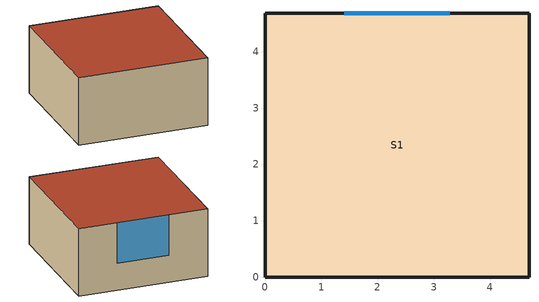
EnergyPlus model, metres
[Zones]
S1
 floor ground (GroundFloor): 0,0 0,4.69 4.69,4.69 4.69,0 z3
 wall outside (ExtWall): 4.69,0 0,0 0,4.69 4.69,4.69 4.69,0 z3:5.5
 window (DGGlazing): 1.41,4.69 3.28,4.69 z4:5.5
 roof outside (LoftRoof): 0,0 4.69,0 4.69,4.69 0,4.69 z5.5
[Building]
TFF17: 0, City, 0.04, 0.4, FullExterior, 25, 6
[Site:Location]
Leeds: 53.836, -1.197, 0, 26.7
[Site:GroundTemperature:BuildingSurface]
10, 10.7, 11.8, 13.5, 16.1, 18.2, 20.6, 19.5, 17.4, 14, 11.4, 10.4
[Material]
Brick228: MediumRough, 0.228, 0.77, 1700, 800, 0.9, 0.65, 0.65
InsEquiv: MediumRough, 0.0019, 0.04, 40, 1400, 0.9, 0.6, 0.6
Plaster13: Smooth, 0.013, 0.5, 1300, 1000, 0.9, 0.5, 0.5
FloorMat: Rough, 0.15, 0.1, 400, 1600, 0.9, 0.6, 0.6
RoofMat: Rough, 0.2, 0.04, 12, 1400, 0.9, 0.6, 0.6
[Construction]
ExtWall: Brick228, InsEquiv, Plaster13
GroundFloor: FloorMat
LoftRoof: RoofMat
DGGlazing: Glazing, ArgonGap, Glazing
[WindowMaterial:Glazing]
Glazing: SpectralAverage, , 0.004, 0.6, 0.07, 0.07, 0.8, 0.08, 0.08, 0, 0.84, 0.84, 0.9
[WindowMaterial:Gas]
ArgonGap: Argon, 0.016
[Zone]
S1: 0, 0, 0, 3, 1, 1, 2.5, autocalculate, 22, TARP, TARP, Yes
[People]
S1_P: S1, LivingOcc, People, 1, , , 0.3, autocalculate, Act130W, 3.82E-8, No, EnclosureAveraged
[Lights]
S1_L: S1, LivingOcc, Watts/Area, , 2, , 0, 0.42, 0.18, 1
[ElectricEquipment]
S1_E: S1, LivingOcc, EquipmentLevel, 150, , , 0, 0, 0
[ZoneVentilation:DesignFlowRate]
S1_V: S1, S2_RestrictedVent, Flow/Zone, 1.5, , , 4, , , 0.5, 22, -100, 100, 0
[ZoneInfiltration:DesignFlowRate]
S1_I: S1, AlwaysOn, Flow/Zone, 0.05, , , , 0.5
[Schedule:Compact]
AlwaysOn: Frac, Through: 12/31, For: AllDays, Until: 24:00, 1
LivingOcc: Frac, Through: 12/31, For: AllDays, Until: 24:00, 0.5
Act130W: ActLevel, Through: 12/31, For: AllDays, Until: 24:00, 130
S2_RestrictedVent: Frac, Through: 12/31, For: AllDays, Until: 08:00, 0, Until: 20:00, 1, Until: 24:00, 0
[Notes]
Zones + surfaces
